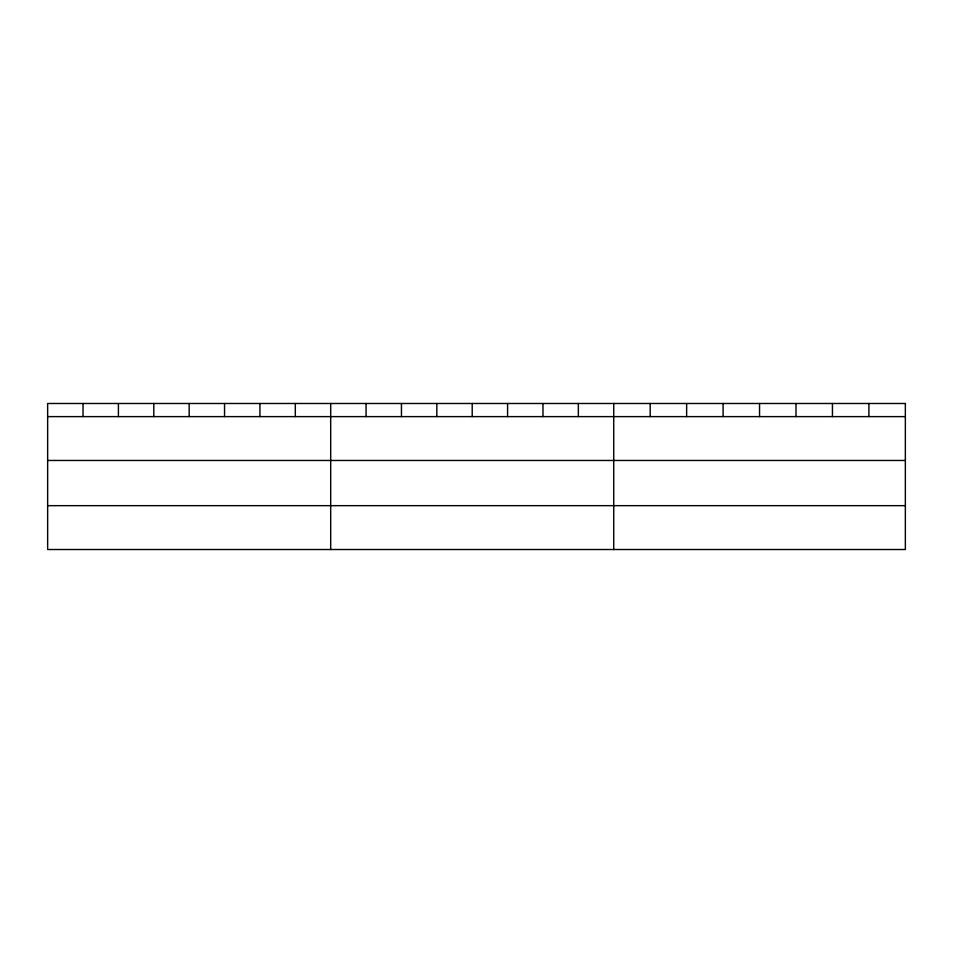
<?xml version="1.0" encoding="UTF-8"?>
<svg xmlns="http://www.w3.org/2000/svg" width="953" height="953" viewBox="0 0 953 953"><rect width="100%" height="100%" fill="white"/><g stroke="black" fill="none" stroke-linecap="round" stroke-linejoin="round"><path stroke-width="1.43" d="M47.65 416.616L905.35 416.616M47.65 460.466L905.35 460.466M47.65 505.662L905.35 505.662M868.898 403.488L868.898 416.616M832.445 403.488L832.445 416.616M795.993 403.488L795.993 416.616M759.541 403.488L759.541 416.616M723.089 403.488L723.089 416.616M686.636 403.488L686.636 416.616M650.184 403.488L650.184 416.616M613.732 403.488L613.732 549.512M578.352 403.488L578.352 416.616M542.972 403.488L542.972 416.616M507.592 403.488L507.592 416.616M472.211 403.488L472.211 416.616M436.831 403.488L436.831 416.616M401.451 403.488L401.451 416.616M366.071 403.488L366.071 416.616M330.691 403.488L330.691 549.512M295.311 403.488L295.311 416.616M259.931 403.488L259.931 416.616M224.551 403.488L224.551 416.616M189.171 403.488L189.171 416.616M153.79 403.488L153.79 416.616M118.41 403.488L118.41 416.616M83.03 403.488L83.03 416.616M905.35 403.488L47.65 403.488L47.65 549.512L905.35 549.512L905.35 403.488"/></g></svg>
